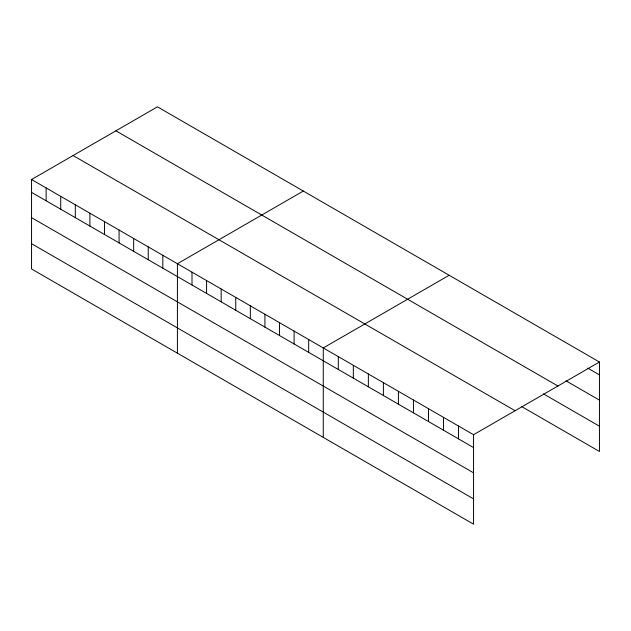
<?xml version="1.0" encoding="UTF-8"?>
<svg xmlns="http://www.w3.org/2000/svg" width="631" height="631" viewBox="0 0 631 631"><rect width="100%" height="100%" fill="white"/><g stroke="black" fill="none" stroke-linecap="round" stroke-linejoin="round"><path stroke-width="0.95" d="M31.55 179.519L473.55 434.712L473.55 524.164L31.55 268.972L31.55 179.519L157.45 106.836L599.45 362.028L599.45 451.48L521.805 406.648M303.306 191.051L177.414 263.734L177.414 353.186M449.169 275.258L323.269 347.949L323.269 437.401M473.55 434.712L599.45 362.028M587.761 368.125L599.45 374.869M566.054 380.872L599.45 400.149M115.899 130.822L557.907 386.014M543.512 393.902L599.45 426.193M73.093 155.534L515.101 410.726M31.55 192.368L473.55 447.553M31.55 217.648L473.55 472.832M31.55 243.692L473.55 498.884M458.524 426.035L458.524 438.876M443.498 417.359L443.498 430.2M428.473 408.683L428.473 421.524M413.439 400.007L413.439 412.848M398.413 391.33L398.413 404.171M383.388 382.654L383.388 395.495M368.354 373.978L368.354 386.819M353.328 365.302L353.328 378.143M338.303 356.625L338.303 369.466M308.685 339.525L308.685 352.374M294.101 331.101L294.101 343.95M279.517 322.686L279.517 335.526M264.925 314.262L264.925 327.11M250.341 305.838L250.341 318.687M235.757 297.422L235.757 310.263M221.173 288.998L221.173 301.847M206.582 280.574L206.582 293.423M191.998 272.158L191.998 284.999M162.822 255.31L162.822 268.159M148.238 246.895L148.238 259.735M133.654 238.471L133.654 251.319M119.07 230.047L119.07 242.896M104.478 221.631L104.478 234.472M89.894 213.207L89.894 226.056M75.31 204.783L75.31 217.632M60.726 196.367L60.726 209.208M46.134 187.943L46.134 200.792"/></g></svg>
